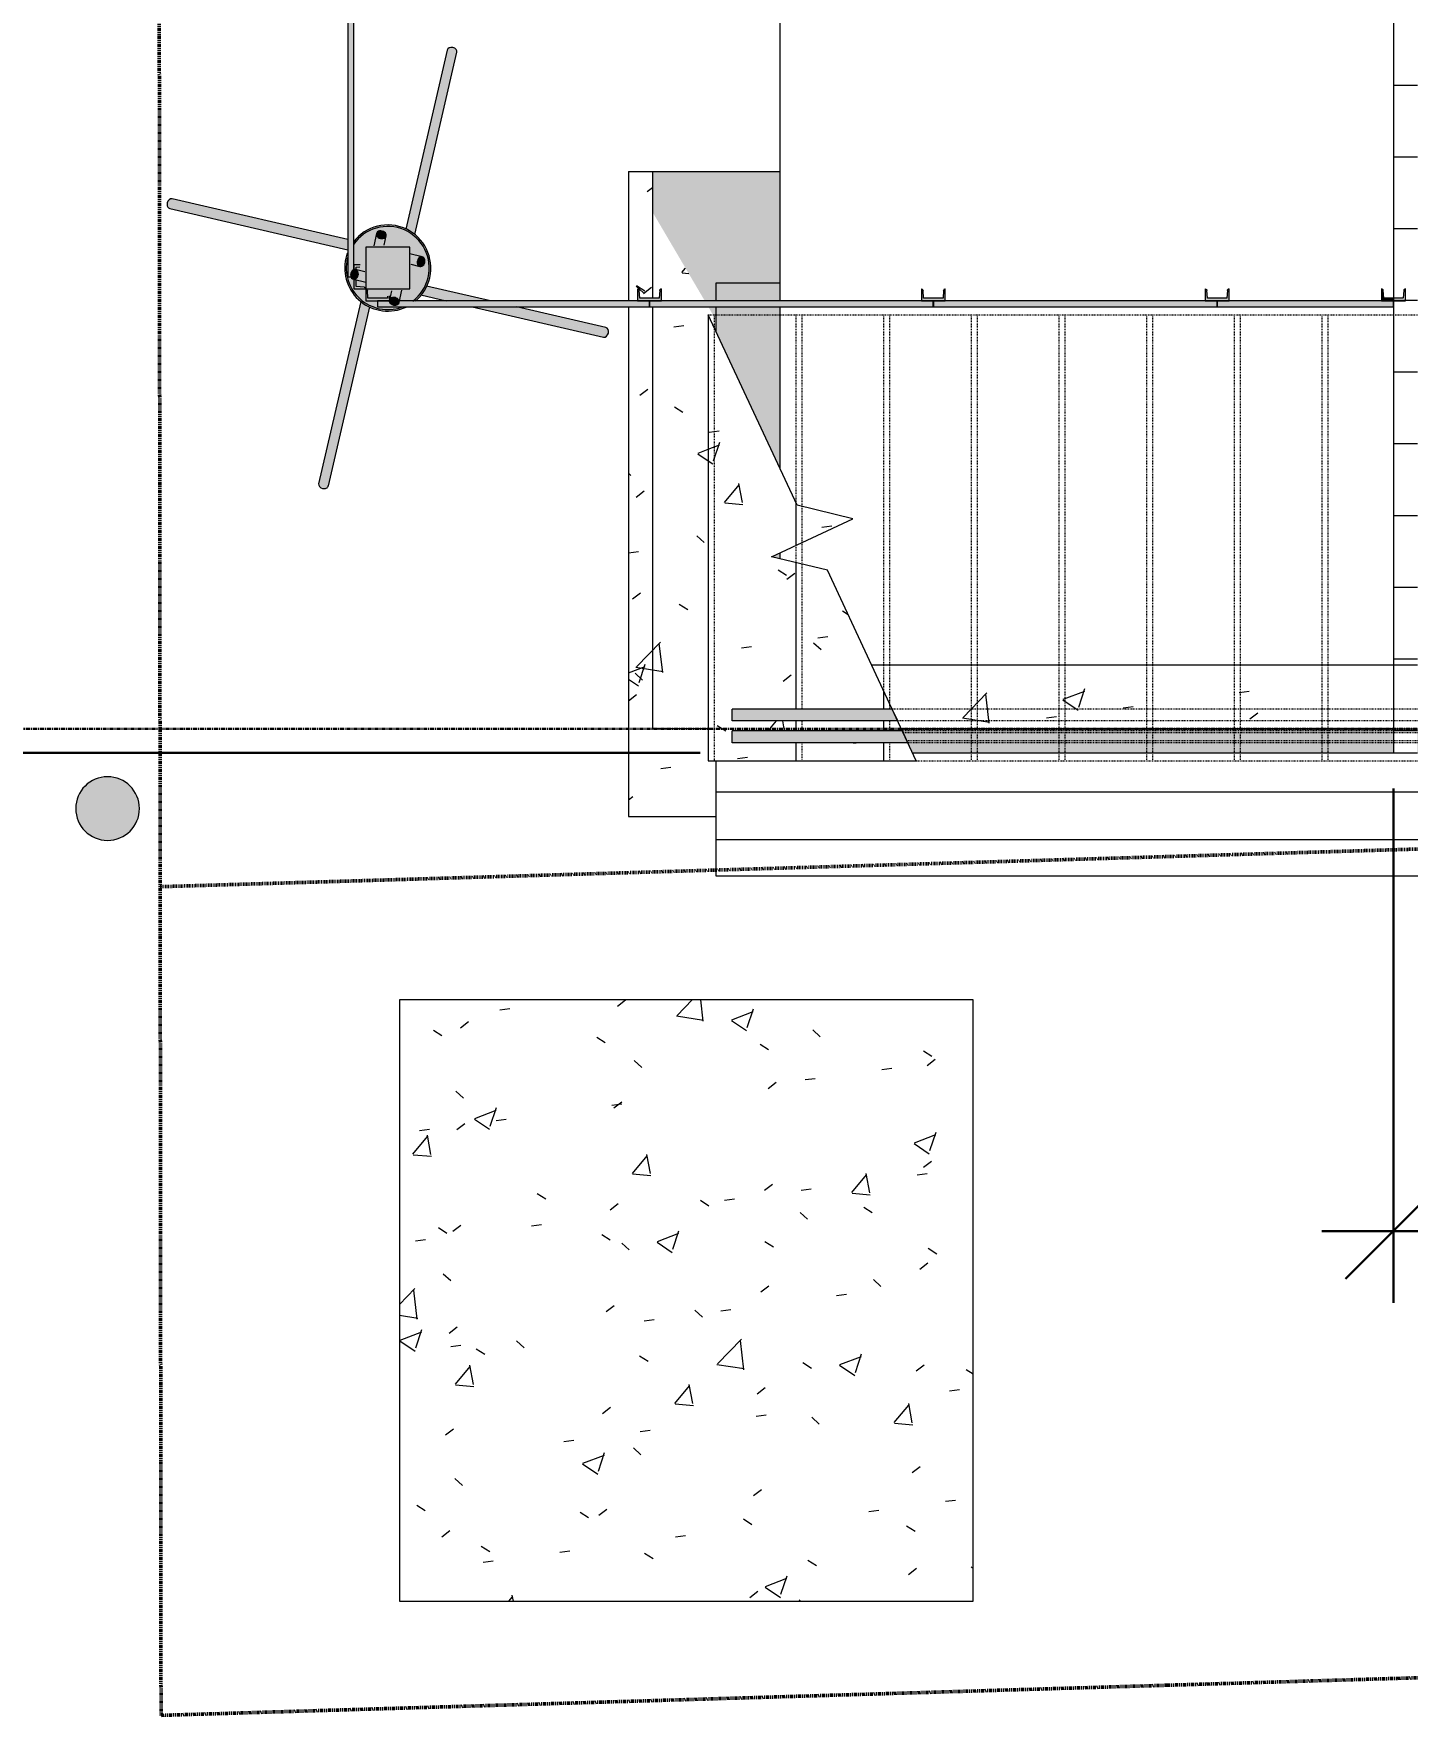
# Model space of a CAD drawing. Header units: inches. Extents: x -4218 to -1814, y 9767 to 12426.
# Drawn here: x -4003 to -3830.6, y 9767.3 to 9978.5 of the extents above; entities that cross this region are included whole.
import ezdxf

# ---------------------------------------------------------------- set-up
doc = ezdxf.new("R2010")
doc.units = ezdxf.units.IN
doc.header["$MEASUREMENT"] = 0
for name, pattern in [('Dash 1_16_', [0.125, 0.0625, -0.0625]), ('Double Dash 3_8_', [1, 0.375, -0.125, 0.125, -0.125, 0.125, -0.125]), ('Grid Line 1_2__2_', [0.875, 0.5, -0.125, 0.125, -0.125]), ('Overhead 1_16_', [0.101562, 0.0625, -0.039062])]:
    doc.linetypes.add(name, pattern=pattern)
for name, color, linetype, lineweight in [('0-1', 7, 'Continuous', 5), ('0-2', 7, 'Continuous', 9), ('0-3', 170, 'Double Dash 3_8_', 50), ('0-5', 55, 'Continuous', 9), ('A-ANNO-DIMS-1', 211, 'Continuous', 30), ('A-FLOR-2', 7, 'Continuous', 9), ('A-FLOR-HRAL-1', 7, 'Continuous', 9), ('A-FLOR-HRAL-MBND-1', 7, 'Overhead 1_16_', 9), ('A-FLOR-PATT-2', 55, 'Continuous', 9), ('A-GLAZ-CURT-1', 13, 'Continuous', 9), ('A-GLAZ-CURT-2', 7, 'Continuous', 9), ('A-GLAZ-CWMG-2', 7, 'Continuous', 9), ('A-WALL-1', 250, 'Continuous', 13), ('A-WALL-3', 7, 'Continuous', 9), ('A-WALL-PATT-1', 53, 'Continuous', 9), ('A-WALL-PATT-2', 55, 'Continuous', 9), ('C-PROP-LINE-1', 170, 'Double Dash 3_8_', 50), ('C-PROP-LINE-2', 170, 'Dash 1_16_', 50), ('E-LITE-EQPM-1', 47, 'Continuous', 9), ('E-LITE-EQPM-2', 7, 'Continuous', 9), ('S-FNDN-2', 254, 'Continuous', 5), ('S-FNDN-3', 8, 'Continuous', 13), ('S-FNDN-5', 7, 'Continuous', 9), ('S-FNDN-6', 251, 'Continuous', 9), ('S-FNDN-7', 31, 'Continuous', 9), ('S-GRID-2', 1, 'Grid Line 1_2__2_', 30), ('S-STRS-1', 7, 'Continuous', 9), ('S-STRS-2', 251, 'Continuous', 9), ('S-STRS-3', 7, 'Overhead 1_16_', 9), ('S-STRS-MBND-1', 7, 'Overhead 1_16_', 9), ('S-STRS-MBND-2', 7, 'Continuous', 9)]:
    doc.layers.add(name, color=color, linetype=linetype, lineweight=lineweight)
doc.styles.add('Century Gothic_B', font='GOTHICB.TTF', dxfattribs={"height": 9})
doc.dimstyles.new('OD__1_16__Tol__', dxfattribs={"dimscale": 12, "dimtxt": 9.397514, "dimasz": 1, "dimexe": 0.75, "dimexo": 0.5, "dimgap": 0.125, "dimtad": 1, "dimdec": 4, "dimrnd": 0.0625, "dimzin": 3, "dimdsep": 46, "dimlunit": 4, "dimtxsty": 'Century Gothic_B', "dimblk1": 'OBLIQUE', "dimblk2": 'OBLIQUE', "dimsah": 1, "dimcen": 0.09, "dimdle": 0.75, "dimazin": 0, "dimtfac": 1, "dimtdec": 4, "dimtix": 1, "dimtmove": 0, "dimatfit": 3, "dimfxl": 1, "dimtvp": 1, "dimtfill": 1, "dimfrac": 2, "dimtolj": 1, "dimtzin": 0, "dimlwd": 30, "dimlwe": 30, "dimarcsym": 2})
pattern_1 = [(50, (0, 0), (27.5427, -2.40992), [2.88, -31.68]), (355, (0, 0), (-5.327844, 28.884266), [2.304, -25.344]), (100.451, (2.295, -0.2), (22.215316, 26.47393), [2.448, -26.924]), (46.184, (0, 7.68), (40.98187, -6.35642), [4.32, -47.52]), (96.636, (3.415, 7.15), (35.89075, 37.40619), [3.671, -40.386]), (351.184, (0, 7.68), (35.89097, 37.40622), [3.456, -38.016]), (21, (3.84, 5.76), (22.921036, -15.46073), [2.88, -31.68]), (326, (3.84, 5.76), (9.34353, 27.84574), [2.304, -25.344]), (71.451, (5.75, 4.472), (32.26477, 12.38442), [2.448, -26.924]), (37.5, (0, 0), (0.466855, 12.782707), [1.267, -23.77, 1.267, -24.461, -25.44]), (37.5, (0, 0), (0.466855, 12.782707), [-50.765, 1.267, -24.173]), (7.5, (0, 0), (10.10159, 15.14509), [1.267, -13.402, 1.267, -23.194, -9.696]), (7.5, (0, 0), (10.10159, 15.14509), [-39.13, 1.267, -8.429]), (327.5, (-8.563, 0), (20.499161, -0.86578), [1.267, -8.333, 1.267, -28.685, -39.744]), (327.5, (-8.563, 0), (20.499161, -0.86578), [-39.552, 1.267, -38.477]), (317.5, (-12.403, 0), (22.39478, 3.844288), [1.267, -11.213, 1.267, -18.624, -28.224]), (317.5, (-12.403, 0), (22.39478, 3.844288), [-32.371, 1.267, -26.957])]

# ---------------------------------------------------------------- blocks, each defined once
blk = doc.blocks.new('Basic Wall _ 3_ XPS - UNDER XPS - ___-2659087-FLOOR PLAN - BASEMENT')
at = {"layer": 'S-FNDN-5'}
for p, q in [((-3917.32, 9883.25), (-3917.32, 9887.19)), ((-3917.32, 9877.28), (-3917.32, 9883.25)), ((-3759.65, 9883.25), (-3917.32, 9883.25)), ((-3917.32, 9872.69), (-3917.32, 9877.28)), ((-3759.65, 9877.28), (-3917.32, 9877.28)), ((-3759.65, 9872.69), (-3917.32, 9872.69))]:
    blk.add_line(p, q, dxfattribs=at)
blk = doc.blocks.new('Pathway_Cooper_McGraw-Edison _BSC-BRC_Round - Pathway_Cooper_McGraw-Edison _BSC-BRC_Round-2028611-FLOOR PLAN - BASEMENT')
at = {"layer": 'E-LITE-EQPM-1'}
blk.add_hatch(color=256, dxfattribs=at).paths.add_polyline_path([(0, -4), (1.04, -3.86), (2, -3.46), (2.83, -2.83), (3.46, -2), (3.86, -1.04), (4, 0), (3.86, 1.04), (3.46, 2), (2.83, 2.83), (2, 3.46), (1.04, 3.86), (0, 4), (-1.04, 3.86), (-2, 3.46), (-2.83, 2.83), (-3.46, 2), (-3.86, 1.04), (-4, 0), (-3.86, -1.04), (-3.46, -2), (-2.83, -2.83), (-2, -3.46), (-1.04, -3.86)], flags=0)
at = {"layer": 'E-LITE-EQPM-2'}
for start, end in [(360, 180), (180, 360)]:
    blk.add_arc((0, 0), 4, start, end, dxfattribs=at)
blk = doc.blocks.new('Horizontal_Siding - Horizontal_Siding-V3-FLOOR PLAN - BASEMENT')
at = {"layer": 'A-GLAZ-CURT-1'}
blk.add_hatch(color=256, dxfattribs=at).paths.add_polyline_path([(16.98, -1.85), (16.73, -1.89), (16.41, -1.82), (16.11, -1.55), (16.06, -1.5), (-16.98, -1.5), (-16.98, -2.25), (16.98, -2.25), (16.98, -1.89)], flags=0)
at = {"layer": 'A-GLAZ-CURT-2'}
for p, q in [((16.09, -1.5), (-16.98, -1.5)), ((-16.98, -1.5), (-16.98, -2.25)), ((16.98, -2.25), (16.98, -1.85)), ((-16.98, -2.25), (16.98, -2.25))]:
    blk.add_line(p, q, dxfattribs=at)
blk = doc.blocks.new('Rectangular Mullion - RAILING POST-2680127-FLOOR PLAN - BASEMENT')
at = {"layer": 'A-GLAZ-CWMG-2'}
h = blk.add_hatch(color=256, dxfattribs=at)
h.paths.add_polyline_path([(0, 0.07), (0, 0), (-0.17, 0.11), (-0.21, 0.21), (-0.28, 1.18), (-1.11, 1.18), (-1.14, 1.5), (0, 1.5), (0, 0.15)], flags=0)
h.paths.add_polyline_path([(-2.39, 1.5), (-2.43, 1.18), (-2.73, 1.15), (-2.76, 0.72), (-3, 0.69), (-3, 1.5), (-2.4, 1.5)], flags=0)
for p, q in [((-3, 0.69), (-3, 1.5)), ((-3, 1.5), (-2.39, 1.5)), ((-2.72, 1.18), (-2.76, 0.72)), ((-2.4, 1.18), (-2.72, 1.18)), ((-1.19, 1.5), (0, 1.5)), ((-0.28, 1.18), (-1.08, 1.18)), ((-0.21, 0.21), (-0.28, 1.18)), ((0, 1.5), (0, 0))]:
    blk.add_line(p, q, dxfattribs=at)
blk.add_arc((0, 0.21), 0.211, 179.472, 270, dxfattribs=at)
blk = doc.blocks.new('Railing - Railing-2829184-FLOOR PLAN - BASEMENT')
at = {"layer": 'A-FLOR-HRAL-1'}
for points in [[(-3915.32, 9892.19), (-3894.54, 9892.19), (-3895.24, 9893.69), (-3915.32, 9893.69), (-3915.32, 9893.19)], [(-3904.52, 9889.44), (-3893.26, 9889.44), (-3893.96, 9890.94), (-3915.32, 9890.94), (-3915.32, 9889.44), (-3904.56, 9889.44)]]:
    blk.add_hatch(color=256, dxfattribs=at).paths.add_polyline_path(points, flags=0)
for p, q in [((-3915.32, 9892.19), (-3915.32, 9893.69)), ((-3895.24, 9893.69), (-3915.32, 9893.69)), ((-3894.54, 9892.19), (-3895.24, 9893.69)), ((-3894.54, 9892.19), (-3895.24, 9893.69)), ((-3894.54, 9892.19), (-3895.24, 9893.69)), ((-3894.54, 9892.19), (-3895.24, 9893.69)), ((-3894.54, 9892.19), (-3895.24, 9893.69)), ((-3894.54, 9892.19), (-3895.24, 9893.69)), ((-3894.54, 9892.19), (-3915.32, 9892.19)), ((-3915.32, 9889.44), (-3915.32, 9890.94)), ((-3893.96, 9890.94), (-3915.32, 9890.94)), ((-3893.26, 9889.44), (-3893.96, 9890.94)), ((-3893.26, 9889.44), (-3893.96, 9890.94)), ((-3893.26, 9889.44), (-3893.96, 9890.94)), ((-3893.26, 9889.44), (-3893.96, 9890.94)), ((-3893.26, 9889.44), (-3893.96, 9890.94)), ((-3893.26, 9889.44), (-3893.96, 9890.94)), ((-3893.26, 9889.44), (-3893.96, 9890.94)), ((-3893.26, 9889.44), (-3893.96, 9890.94)), ((-3893.26, 9889.44), (-3915.32, 9889.44))]:
    blk.add_line(p, q, dxfattribs=at)
at = {"layer": 'A-FLOR-HRAL-MBND-1'}
for p, q in [((-3822.32, 9893.69), (-3895.24, 9893.69)), ((-3822.32, 9893.69), (-3822.32, 9892.19)), ((-3822.32, 9892.19), (-3894.54, 9892.19)), ((-3822.32, 9890.94), (-3893.96, 9890.94)), ((-3822.32, 9890.69), (-3893.84, 9890.69)), ((-3822.32, 9890.69), (-3893.84, 9890.69)), ((-3822.32, 9890.69), (-3893.84, 9890.69)), ((-3822.32, 9890.69), (-3893.84, 9890.69)), ((-3822.32, 9890.69), (-3893.84, 9890.69)), ((-3822.32, 9890.69), (-3893.84, 9890.69)), ((-3822.32, 9890.94), (-3822.32, 9889.44)), ((-3822.32, 9890.69), (-3822.32, 9889.69)), ((-3822.32, 9890.69), (-3822.32, 9889.69)), ((-3822.32, 9890.69), (-3822.32, 9889.69)), ((-3822.32, 9890.69), (-3822.32, 9889.69)), ((-3822.32, 9890.69), (-3822.32, 9889.69)), ((-3822.32, 9890.69), (-3822.32, 9889.69)), ((-3822.32, 9889.69), (-3893.38, 9889.69)), ((-3822.32, 9889.69), (-3893.38, 9889.69)), ((-3822.32, 9889.69), (-3893.38, 9889.69)), ((-3822.32, 9889.69), (-3893.38, 9889.69)), ((-3822.32, 9889.69), (-3893.38, 9889.69)), ((-3822.32, 9889.69), (-3893.38, 9889.69)), ((-3822.32, 9889.44), (-3893.26, 9889.44))]:
    blk.add_line(p, q, dxfattribs=at)
blk = doc.blocks.new('Horizontal_Siding - Horizontal_Siding-3202367-FLOOR PLAN - BASEMENT')
at = {"layer": 'A-GLAZ-CURT-1'}
blk.add_hatch(color=256, dxfattribs=at).paths.add_polyline_path([(-6.12, 2.25), (-11.06, 2.25), (-11.06, 1.5), (11.06, 1.5), (11.06, 2.25), (-0.15, 2.25)], flags=0)
at = {"layer": 'A-GLAZ-CURT-2'}
for p, q in [((11.06, 2.25), (-11.06, 2.25)), ((-11.06, 2.25), (-11.06, 1.5)), ((11.06, 1.5), (11.06, 2.25)), ((-11.06, 1.5), (11.06, 1.5))]:
    blk.add_line(p, q, dxfattribs=at)
blk = doc.blocks.new('Horizontal_Siding - Horizontal_Siding-3202368-FLOOR PLAN - BASEMENT')
at = {"layer": 'A-GLAZ-CURT-1'}
blk.add_hatch(color=256, dxfattribs=at).paths.add_polyline_path([(-2.89, 2.25), (-17.81, 2.25), (-17.81, 1.5), (17.81, 1.5), (17.81, 2.25)], flags=0)
at = {"layer": 'A-GLAZ-CURT-2'}
for p, q in [((17.81, 2.25), (-17.81, 2.25)), ((-17.81, 2.25), (-17.81, 1.5)), ((17.81, 1.5), (17.81, 2.25)), ((-17.81, 1.5), (17.81, 1.5))]:
    blk.add_line(p, q, dxfattribs=at)
blk = doc.blocks.new('Horizontal_Siding - Horizontal_Siding-3202369-FLOOR PLAN - BASEMENT')
at = {"layer": 'A-GLAZ-CURT-1'}
blk.add_hatch(color=256, dxfattribs=at).paths.add_polyline_path([(15.59, 2.25), (-17.06, 2.25), (-17.06, 1.5), (14.32, 1.5), (14.42, 1.81), (14.62, 1.99), (15.03, 2.03), (15.19, 1.98), (15.45, 1.82), (15.56, 1.67), (15.59, 1.5), (17.06, 1.5), (17.06, 2.25), (16, 2.25)], flags=0)
at = {"layer": 'A-GLAZ-CURT-2'}
for p, q in [((17.06, 2.25), (-17.06, 2.25)), ((-17.06, 2.25), (-17.06, 1.5)), ((17.06, 1.5), (17.06, 2.25)), ((-17.06, 1.5), (14.32, 1.5)), ((15.58, 1.5), (17.06, 1.5))]:
    blk.add_line(p, q, dxfattribs=at)
blk = doc.blocks.new('Rectangular Mullion - RAILING POST-2666421-FLOOR PLAN - BASEMENT')
at = {"layer": 'A-GLAZ-CWMG-2'}
blk.add_hatch(color=256, dxfattribs=at).paths.add_polyline_path([(0, -1.5), (-1.5, -1.5), (-1.5, 0), (-1.35, -0.06), (-1.29, -0.21), (-1.22, -1.18), (1.22, -1.18), (1.29, -0.21), (1.35, -0.06), (1.5, 0), (1.5, -1.5)], flags=0)
for p, q in [((-1.5, -1.5), (-1.5, 0)), ((1.5, 0), (1.5, -1.5)), ((1.5, -1.5), (-1.5, -1.5)), ((-1.29, -0.21), (-1.22, -1.18)), ((-1.22, -1.18), (1.22, -1.18)), ((1.22, -1.18), (1.29, -0.21))]:
    blk.add_line(p, q, dxfattribs=at)
for centre, radius, start, end in [((-1.5, -0.21), 0.211, 359.472, 90), ((1.5, -0.21), 0.21, 90, 180.528)]:
    blk.add_arc(centre, radius, start, end, dxfattribs=at)
blk = doc.blocks.new('Rectangular Mullion - RAILING POST-2680133-FLOOR PLAN - BASEMENT')
at = {"layer": 'A-GLAZ-CWMG-2'}
blk.add_hatch(color=256, dxfattribs=at).paths.add_polyline_path([(-2.84, -1.5), (-2.98, -1.48), (-3, -1.3), (-2.97, -0.89), (-2.74, -0.9), (-2.72, -1.18), (-0.28, -1.18), (-0.19, -0.15), (-0.15, -0.06), (0, 0), (-0.04, -1.5), (-2.57, -1.5)], flags=0)
for p, q in [((0, 0), (0, -1.5)), ((-3, -1.31), (-3, -0.88)), ((0, -1.5), (-2.98, -1.5)), ((-2.74, -0.9), (-2.72, -1.18)), ((-2.72, -1.18), (-0.28, -1.18)), ((-0.28, -1.18), (-0.21, -0.21))]:
    blk.add_line(p, q, dxfattribs=at)
blk.add_arc((0, -0.21), 0.21, 90, 180.528, dxfattribs=at)
blk = doc.blocks.new('Rectangular Mullion - RAILING POST-2806290-FLOOR PLAN - BASEMENT')
at = {"layer": 'A-GLAZ-CWMG-2'}
blk.add_hatch(color=256, dxfattribs=at).paths.add_polyline_path([(-1.5, -1.5), (-1.5, -1.18), (-2.72, -1.18), (-2.79, -0.21), (-2.85, -0.06), (-3, 0), (-3, -1.5)], flags=0)
for p, q in [((-3, 0), (-3, -1.5)), ((0, -1.5), (0, 0)), ((-3, -1.5), (0, -1.5)), ((-2.72, -1.18), (-2.79, -0.21)), ((-0.28, -1.18), (-2.72, -1.18)), ((-0.21, -0.21), (-0.28, -1.18))]:
    blk.add_line(p, q, dxfattribs=at)
for centre, start, end in [((-3, -0.21), 359.472, 90), ((0, -0.21), 90, 180.528)]:
    blk.add_arc(centre, 0.21, start, end, dxfattribs=at)
blk = doc.blocks.new('Family - ___-1878357-FLOOR PLAN - BASEMENT')
at = {"layer": 'C-PROP-LINE-1'}
for p, q in [((-3987.23, 9980.19), (-3987.01, 9767.34)), ((-3831.82, 9771.98), (-2096.45, 9823.93)), ((-3987.01, 9767.34), (-3860.72, 9771.12)), ((-3860.72, 9771.12), (-3831.82, 9771.98))]:
    blk.add_line(p, q, dxfattribs=at)
blk = doc.blocks.new('Family - ___-2855424-FLOOR PLAN - BASEMENT')
at = {"layer": 'C-PROP-LINE-2'}
blk.add_line((-3987.11, 9871.38), (-1910.95, 9933.53), dxfattribs=at)
blk = doc.blocks.new('CTR - 1st Phase - Shell_rvt-1-FLOOR PLAN - BASEMENT')
at = {"layer": 'A-FLOR-PATT-2'}
h = blk.add_hatch(dxfattribs=at)
h.set_pattern_fill('FP_2', color=256, style=0, pattern_type=2)
h.set_pattern_definition(pattern_1)
h.paths.add_polyline_path([(-3936.9, 9781.69), (-3885.07, 9781.69), (-3885.07, 9857.19), (-3957.07, 9857.19), (-3957.07, 9781.69)], flags=0)
at = {"layer": 'A-WALL-PATT-1'}
h = blk.add_hatch(dxfattribs=at)
h.set_pattern_fill('FP_1', color=256, style=0, pattern_type=2)
h.set_pattern_definition([(0, (0, 0), (0, 9), []), (90, (0, 0), (-9, 6e-16), [])])
h.paths.add_polyline_path([(-3832.32, 9888.19), (-3829.32, 9888.19), (-3829.32, 10225.18), (-3832.32, 10225.18), (-3832.32, 9891.07)], flags=0)
h.paths.add_polyline_path([(-3829.32, 10265.18), (-3829.32, 12090.19), (-3832.32, 12090.19), (-3832.32, 10265.18)], flags=0)
at = {"layer": 'S-FNDN-2'}
h = blk.add_hatch(color=256, dxfattribs=at)
h.paths.add_polyline_path([(-3917.32, 9942.49), (-3917.32, 9944.19), (-3918.32, 9944.19), (-3917.74, 9943.19)], flags=0)
h.paths.add_polyline_path([(-3917.32, 9944.94), (-3917.32, 9947.19), (-3909.32, 9947.19), (-3909.32, 9961.19), (-3925.32, 9961.19), (-3925.32, 9956.09), (-3918.76, 9944.94), (-3918.32, 9944.94)], flags=0)
h = blk.add_hatch(color=256, dxfattribs=at)
h.paths.add_polyline_path([(-3909.32, 9912.56), (-3909.32, 9913.3), (-3910.37, 9912.81)], flags=0)
h.paths.add_polyline_path([(-3909.32, 9923.89), (-3909.32, 9944.19), (-3917.32, 9944.19), (-3917.32, 9941.04), (-3910.37, 9926.12)], flags=0)
h.paths.add_polyline_path([(-3917.32, 9944.94), (-3909.32, 9944.94), (-3909.32, 9947.19), (-3917.32, 9947.19)], flags=0)
at = {"layer": 'S-FNDN-3'}
h = blk.add_hatch(color=256, dxfattribs=at)
h.paths.add_polyline_path([(-2991.46, 9888.19), (-2790.32, 9888.19), (-2790.32, 9891.19), (-3829.32, 9891.19), (-3829.32, 9888.19), (-3759.65, 9888.19), (-3759.65, 9888.44), (-3681.65, 9888.44), (-3681.65, 9888.19), (-3144.11, 9888.19)], flags=0)
h.paths.add_polyline_path([(-1943.32, 9888.19), (-1943.32, 9891.19), (-2634.32, 9891.19), (-2634.32, 9888.19), (-1944.72, 9888.19)], flags=0)
h.paths.add_polyline_path([(-3892.21, 9888.19), (-3832.32, 9888.19), (-3832.32, 9891.19), (-3894.06, 9891.17), (-3892.68, 9888.19)], flags=0)
h.paths.add_polyline_path([(-2670.32, 9888.19), (-2670.32, 9891.19), (-2694.32, 9891.19), (-2694.32, 9888.19)], flags=0)
h.paths.add_polyline_path([(-2730.32, 9888.19), (-2730.32, 9891.19), (-2754.32, 9891.19), (-2754.32, 9888.19)], flags=0)
at = {"layer": 'S-STRS-2'}
h = blk.add_hatch(dxfattribs=at)
h.set_pattern_fill('FP_2', color=256, style=0, pattern_type=2)
h.set_pattern_definition(pattern_1)
h.paths.add_polyline_path([(-3907.32, 9887.19), (-3907.32, 9889.44), (-3915.32, 9889.44), (-3915.32, 9890.94), (-3907.32, 9890.94), (-3907.32, 9892.19), (-3915.32, 9892.19), (-3915.32, 9893.69), (-3907.32, 9893.69), (-3907.32, 9912.07), (-3910.37, 9912.81), (-3907.32, 9914.23), (-3907.32, 9919.6), (-3918.32, 9943.19), (-3918.32, 9887.19), (-3909.32, 9887.19)], flags=0)
h = blk.add_hatch(dxfattribs=at)
h.set_pattern_fill('FP_4', color=256, style=0, pattern_type=2)
h.set_pattern_definition(pattern_1)
h.paths.add_polyline_path([(-3907.32, 9887.19), (-3896.32, 9887.19), (-3896.32, 9889.44), (-3907.32, 9889.44), (-3907.32, 9888.19)], flags=0)
h.paths.add_polyline_path([(-3904.56, 9890.94), (-3896.32, 9890.94), (-3896.32, 9892.19), (-3907.32, 9892.19), (-3907.32, 9890.94)], flags=0)
h.paths.add_polyline_path([(-3899.22, 9893.69), (-3896.32, 9893.69), (-3896.32, 9896.01), (-3903.37, 9911.11), (-3907.32, 9912.07), (-3907.32, 9893.69), (-3903.14, 9893.69)], flags=0)
h.paths.add_polyline_path([(-3907.32, 9914.23), (-3900.17, 9917.57), (-3907.17, 9919.27), (-3907.32, 9919.6), (-3907.32, 9919.27)], flags=0)
h = blk.add_hatch(dxfattribs=at)
h.set_pattern_fill('FP_4', color=256, style=0, pattern_type=2)
h.set_pattern_definition(pattern_1)
h.paths.add_polyline_path([(-3892.21, 9887.19), (-3893.26, 9889.44), (-3896.32, 9889.44), (-3896.32, 9887.19)], flags=0)
h.paths.add_polyline_path([(-3893.96, 9890.94), (-3894.54, 9892.19), (-3896.32, 9892.19), (-3896.32, 9890.94)], flags=0)
h.paths.add_polyline_path([(-3896.32, 9893.69), (-3895.24, 9893.69), (-3896.32, 9896.01)], flags=0)
at = {"layer": 'A-FLOR-2'}
for p, q in [((-3909.32, 10011.19), (-3909.32, 9947.19)), ((-3957.07, 9857.19), (-3957.07, 9781.69)), ((-3885.07, 9857.19), (-3957.07, 9857.19)), ((-3885.07, 9781.69), (-3885.07, 9857.19)), ((-3957.07, 9781.69), (-3885.07, 9781.69))]:
    blk.add_line(p, q, dxfattribs=at)
at = {"layer": 'A-WALL-1'}
blk.add_line((-3832.32, 9891.19), (-3832.32, 9888.19), dxfattribs=at)
at = {"layer": 'S-FNDN-5'}
for p, q in [((-3832.32, 10225.18), (-3832.32, 9891.19)), ((-3925.32, 9961.19), (-3909.32, 9961.19)), ((-3925.32, 9961.19), (-3925.32, 9945.26)), ((-3917.32, 9944.94), (-3917.32, 9947.19)), ((-3917.32, 9947.19), (-3909.32, 9947.19)), ((-3909.32, 9947.19), (-3909.32, 9944.94)), ((-3925.32, 9944.19), (-3925.32, 9891.19)), ((-3917.32, 9941.04), (-3917.32, 9944.19)), ((-3909.32, 9944.19), (-3909.32, 9923.89)), ((-3909.32, 9913.3), (-3909.32, 9912.56)), ((-3918.32, 9891.19), (-3925.32, 9891.19)), ((-3832.32, 9891.19), (-3894.08, 9891.19)), ((-3892.68, 9888.19), (-3832.32, 9888.19)), ((-3832.32, 9888.19), (-3829.32, 9888.19))]:
    blk.add_line(p, q, dxfattribs=at)
at = {"layer": 'S-STRS-1'}
for p, q in [((-3918.32, 9943.19), (-3918.32, 9887.19)), ((-3907.32, 9919.6), (-3907.32, 9914.23)), ((-3907.32, 9912.07), (-3907.32, 9893.69)), ((-3896.32, 9896.01), (-3896.32, 9893.69)), ((-3907.32, 9892.19), (-3907.32, 9890.94)), ((-3896.32, 9892.19), (-3896.32, 9890.94)), ((-3907.32, 9889.44), (-3907.32, 9887.19)), ((-3896.32, 9889.44), (-3896.32, 9887.19)), ((-3918.32, 9887.19), (-3907.32, 9887.19)), ((-3907.32, 9887.19), (-3896.32, 9887.19)), ((-3896.32, 9887.19), (-3892.21, 9887.19))]:
    blk.add_line(p, q, dxfattribs=at)
at = {"layer": 'S-STRS-3'}
for p, q in [((-3917.57, 9941.58), (-3917.57, 9887.19)), ((-3906.57, 9919.12), (-3906.57, 9914.58)), ((-3906.57, 9911.89), (-3906.57, 9893.69)), ((-3895.57, 9894.4), (-3895.57, 9893.69)), ((-3906.57, 9892.19), (-3906.57, 9890.94)), ((-3895.57, 9892.19), (-3895.57, 9890.94)), ((-3906.57, 9889.44), (-3906.57, 9887.19)), ((-3895.57, 9889.44), (-3895.57, 9887.19))]:
    blk.add_line(p, q, dxfattribs=at)
at = {"layer": 'S-STRS-MBND-1'}
for p, q in [((-3918.32, 9943.19), (-3819.32, 9943.19)), ((-3917.57, 9943.19), (-3917.57, 9941.58)), ((-3907.32, 9943.19), (-3907.32, 9919.6)), ((-3906.57, 9943.19), (-3906.57, 9919.12)), ((-3896.32, 9943.19), (-3896.32, 9896.01)), ((-3895.57, 9943.19), (-3895.57, 9894.4)), ((-3885.32, 9943.19), (-3885.32, 9887.19)), ((-3884.57, 9943.19), (-3884.57, 9887.19)), ((-3874.32, 9943.19), (-3874.32, 9887.19)), ((-3873.57, 9943.19), (-3873.57, 9887.19)), ((-3863.32, 9943.19), (-3863.32, 9887.19)), ((-3862.57, 9943.19), (-3862.57, 9887.19)), ((-3852.32, 9943.19), (-3852.32, 9887.19)), ((-3851.57, 9943.19), (-3851.57, 9887.19)), ((-3841.32, 9943.19), (-3841.32, 9887.19)), ((-3840.57, 9943.19), (-3840.57, 9887.19)), ((-3907.32, 9914.23), (-3907.32, 9912.07)), ((-3906.57, 9914.58), (-3906.57, 9911.89)), ((-3892.21, 9887.19), (-3819.32, 9887.19))]:
    blk.add_line(p, q, dxfattribs=at)
at = {"layer": 'S-STRS-MBND-2'}
for p, q in [((-3907.17, 9919.27), (-3918.32, 9943.19)), ((-3900.17, 9917.57), (-3907.17, 9919.27)), ((-3910.37, 9912.81), (-3900.17, 9917.57)), ((-3903.37, 9911.11), (-3910.37, 9912.81)), ((-3892.21, 9887.19), (-3903.37, 9911.11))]:
    blk.add_line(p, q, dxfattribs=at)
at = {"layer": '0-2'}
for name, p, rotation in [('Horizontal_Siding - Horizontal_Siding-V3-FLOOR PLAN - BASEMENT', (-3961.32, 9964.92), 269.9999999999769), ('Horizontal_Siding - Horizontal_Siding-3202369-FLOOR PLAN - BASEMENT', (-3942.76, 9946.44), 180), ('Horizontal_Siding - Horizontal_Siding-3202368-FLOOR PLAN - BASEMENT', (-3907.89, 9946.44), 180), ('Horizontal_Siding - Horizontal_Siding-3202368-FLOOR PLAN - BASEMENT', (-3872.26, 9946.44), 180), ('Horizontal_Siding - Horizontal_Siding-3202367-FLOOR PLAN - BASEMENT', (-3843.39, 9946.44), 180)]:
    blk.add_blockref(name, p, dxfattribs=dict(at, rotation=rotation))
at = {"layer": '0-2', "extrusion": (0, 0, -1), "rotation": 270.0000000000231}
blk.add_blockref('Rectangular Mullion - RAILING POST-2680127-FLOOR PLAN - BASEMENT', (3961.32, 9946.44), dxfattribs=at)
at = {"layer": '0-2', "extrusion": (0, 0, -1)}
for name, p in [('Rectangular Mullion - RAILING POST-2680133-FLOOR PLAN - BASEMENT', (3961.32, 9946.44)), ('Rectangular Mullion - RAILING POST-2666421-FLOOR PLAN - BASEMENT', (3925.7, 9946.44)), ('Rectangular Mullion - RAILING POST-2666421-FLOOR PLAN - BASEMENT', (3890.07, 9946.44)), ('Rectangular Mullion - RAILING POST-2666421-FLOOR PLAN - BASEMENT', (3854.45, 9946.44))]:
    blk.add_blockref(name, p, dxfattribs=at)
at = {"layer": '0-2'}
for name, p in [('Rectangular Mullion - RAILING POST-2806290-FLOOR PLAN - BASEMENT', (-3830.82, 9946.44)), ('Railing - Railing-2829184-FLOOR PLAN - BASEMENT', (0, 0)), ('Basic Wall _ 3_ XPS - UNDER XPS - ___-2659087-FLOOR PLAN - BASEMENT', (0, 0)), ('Pathway_Cooper_McGraw-Edison _BSC-BRC_Round - Pathway_Cooper_McGraw-Edison _BSC-BRC_Round-2028611-FLOOR PLAN - BASEMENT', (-3993.72, 9881.19))]:
    blk.add_blockref(name, p, dxfattribs=at)
at = {"layer": '0-3'}
for name in ['Family - ___-1878357-FLOOR PLAN - BASEMENT', 'Family - ___-2855424-FLOOR PLAN - BASEMENT']:
    blk.add_blockref(name, (0, 0), dxfattribs=at)
blk = doc.blocks.new('316600 - Special Foundations - Diamond Pier - Generic - 316600 - Special Foundations - Diamond Pier - Generic-V40-FLOOR PLAN - BASEMENT')
at = {"layer": 'S-FNDN-7'}
h = blk.add_hatch(color=256, dxfattribs=at)
h.paths.add_polyline_path([(0.2, -4.04), (0.34, -3.82), (0.6, -3.7), (0.92, -3.71), (1.09, -2.99), (0.75, -3.05), (0.48, -3.22), (0.34, -3.45), (0.25, -3.83)], flags=0)
h.paths.add_polyline_path([(2.83, 4.55), (8.18, 27.69), (7.84, 27.69), (7.6, 27.58), (7.46, 27.36), (2.28, 4.86), (2.72, 4.61)], flags=0)
h = blk.add_hatch(color=256, dxfattribs=at)
h.paths.add_polyline_path([(1.42, -4.32), (1.63, -3.32), (1.52, -3.12), (1.4, -3.04), (1.09, -2.99), (0.92, -3.71), (1.21, -3.84), (1.39, -4.07), (1.43, -4.19)], flags=0)
h.paths.add_polyline_path([(3.39, 4.19), (8.69, 27.21), (8.58, 27.45), (8.33, 27.64), (8.18, 27.69), (2.83, 4.55), (3.38, 4.2)], flags=0)
h = blk.add_hatch(color=256, dxfattribs=at)
h.paths.add_polyline_path([(3.71, 0.92), (3.84, 1.21), (4.07, 1.39), (4.32, 1.42), (3.3, 1.63), (3.18, 1.59), (3.08, 1.48), (2.99, 1.25), (3.01, 1.08), (3.69, 0.93)], flags=0)
h.paths.add_polyline_path([(-5.02, 2.94), (-5.02, 3.58), (-27.21, 8.69), (-27.45, 8.58), (-27.64, 8.33), (-27.69, 8.18), (-12.12, 4.58)], flags=0)
h.paths.add_polyline_path([(-4.27, 3.23), (-4.15, 3.38), (-4.27, 3.37), (-4.27, 3.29)], flags=0)
h = blk.add_hatch(color=256, dxfattribs=at)
h.paths.add_polyline_path([(4.04, 0.2), (3.82, 0.34), (3.7, 0.6), (3.71, 0.92), (2.99, 1.09), (3.06, 0.75), (3.22, 0.48), (3.45, 0.34), (3.95, 0.22)], flags=0)
h.paths.add_polyline_path([(-5.02, 2.3), (-5.02, 2.94), (-27.69, 8.18), (-27.69, 7.84), (-27.58, 7.6), (-27.36, 7.46), (-5.08, 2.31)], flags=0)
h = blk.add_hatch(color=256, dxfattribs=at)
h.paths.add_polyline_path([(-8.18, -27.69), (-2.83, -4.55), (-3.39, -4.19), (-8.69, -27.21), (-8.58, -27.45), (-8.33, -27.64)], flags=0)
h.paths.add_polyline_path([(-1.09, 2.99), (-0.92, 3.71), (-1.21, 3.84), (-1.39, 4.07), (-1.42, 4.32), (-1.63, 3.32), (-1.52, 3.12), (-1.4, 3.04), (-1.18, 2.99)], flags=0)
h = blk.add_hatch(color=256, dxfattribs=at)
h.paths.add_polyline_path([(5.27, -1.22), (5.38, 0.43), (5.09, 1.84), (4.32, 3.24), (3.18, 4.36), (1.88, 5.06), (0.34, 5.38), (-1.21, 5.25), (-2.53, 4.78), (-3.77, 3.87), (-4.27, 3.19), (-4.26, 2.93), (-3.51, 3.82), (-2.44, 4.61), (-0.92, 5.11), (0.46, 5.19), (1.88, 4.86), (3.27, 4.04), (4.21, 3.07), (4.91, 1.76), (5.2, 0.3), (5.08, -1.17), (5.23, -1.21)], flags=0)
h.paths.add_polyline_path([(-5.08, 1.17), (-5.02, 1.32), (-5.02, 1.86), (-5.27, 1.22), (-5.2, 1.2)], flags=0)
h = blk.add_hatch(color=256, dxfattribs=at)
h.paths.add_polyline_path([(5.08, -1.17), (5.2, 0.3), (4.91, 1.76), (4.19, 3.09), (3.07, 4.19), (1.88, 4.86), (0.34, 5.19), (-1.07, 5.09), (-2.44, 4.61), (-3.67, 3.68), (-4.27, 2.89), (-4.27, 0.99), (-2.77, 0.64), (-2.77, 2.62), (2.77, 2.62), (2.77, -0.64), (4.77, -1.1)], flags=0)
h.paths.add_polyline_path([(4.16, 0.2), (3.82, 0.25), (3.32, 0.39), (3.12, 0.6), (3.02, 0.92), (2.99, 1.25), (3.09, 1.52), (3.22, 1.61), (3.3, 1.63), (3.63, 1.58), (4.43, 1.37), (4.61, 1.17), (4.66, 0.82), (4.64, 0.71), (4.43, 0.33), (4.29, 0.23), (4.19, 0.21)], flags=0)
h.paths.add_polyline_path([(-5.02, 1.16), (-5.02, 1.32), (-5.08, 1.17)], flags=0)
h.paths.add_polyline_path([(-1.09, 2.99), (-1.4, 3.04), (-1.59, 3.21), (-1.62, 3.44), (-1.58, 3.63), (-1.37, 4.43), (-1.17, 4.61), (-0.84, 4.66), (-0.55, 4.59), (-0.25, 4.32), (-0.23, 4.29), (-0.23, 3.92), (-0.39, 3.32), (-0.6, 3.12), (-0.92, 3.01), (-1.08, 2.99)], flags=0)
for points in [[(-0.76, 3.69), (-0.46, 3.75), (-0.25, 3.94), (-0.2, 4.04), (-0.25, 4.32), (-0.34, 4.43), (-0.62, 4.61), (-0.95, 4.65), (-1.21, 4.57), (-1.37, 4.43), (-1.42, 4.17), (-1.32, 3.95), (-0.96, 3.73), (-0.77, 3.69)], [(-2.67, -2.62), (2.77, -2.59), (2.77, 2.62), (-2.77, 2.59), (-2.77, -2.62), (-2.71, -2.62)], [(4.16, 0.2), (4.41, 0.31), (4.51, 0.42), (4.66, 0.82), (4.64, 0.97), (4.61, 1.17), (4.43, 1.37), (4.32, 1.42), (4.02, 1.37), (3.92, 1.28), (3.75, 1.01), (3.7, 0.69), (3.81, 0.36), (3.88, 0.3), (4.1, 0.2)], [(-4.19, -1.43), (-3.95, -1.32), (-3.75, -1.03), (-3.69, -0.76), (-3.76, -0.44), (-3.99, -0.22), (-4.07, -0.21), (-4.32, -0.25), (-4.41, -0.31), (-4.61, -0.62), (-4.65, -0.92), (-4.61, -1.17), (-4.38, -1.39), (-4.21, -1.43)], [(0.87, -4.66), (1.21, -4.57), (1.39, -4.38), (1.42, -4.32), (1.38, -4.04), (1.28, -3.92), (0.96, -3.73), (0.76, -3.69), (0.46, -3.75), (0.23, -3.98), (0.21, -4.12), (0.25, -4.32), (0.42, -4.51), (0.76, -4.65)]]:
    blk.add_hatch(color=256, dxfattribs=at).paths.add_polyline_path(points, flags=0)
h = blk.add_hatch(color=256, dxfattribs=at)
h.paths.add_polyline_path([(-8.02, -27.71), (-7.72, -27.65), (-7.51, -27.48), (-7.43, -27.21), (-2.28, -4.86), (-2.83, -4.55), (-8.18, -27.69)], flags=0)
h.paths.add_polyline_path([(-1.09, 2.99), (-0.75, 3.05), (-0.48, 3.22), (-0.34, 3.45), (-0.25, 3.92), (-0.46, 3.75), (-0.76, 3.69), (-0.92, 3.71), (-1.07, 3.05)], flags=0)
h = blk.add_hatch(color=256, dxfattribs=at)
h.paths.add_polyline_path([(-0.46, -5.39), (1.21, -5.25), (2.28, -4.87), (1.7, -4.87), (0.92, -5.11), (-0.46, -5.19), (-1.88, -4.86), (-3.27, -4.04), (-4.21, -3.07), (-4.91, -1.76), (-5.2, -0.3), (-5.08, 1.17), (-5.27, 1.22), (-5.38, -0.43), (-5.09, -1.84), (-4.32, -3.24), (-3.18, -4.36), (-1.88, -5.06), (-0.46, -5.39)], flags=0)
h.paths.add_polyline_path([(3.44, -4.12), (3.86, -3.76), (4.77, -2.51), (5.23, -1.21), (5.06, -1.21), (4.47, -2.65), (3.51, -3.82), (3.11, -4.12), (3.23, -4.12)], flags=0)
h = blk.add_hatch(color=256, dxfattribs=at)
h.paths.add_polyline_path([(-2.77, -2.62), (-2.77, 0.64), (-4.27, 0.99), (-4.27, 0.38), (-3.47, 0.34), (-3.49, 0.14), (-3.95, 0.11), (-3.92, -0.23), (-3.32, -0.39), (-3.12, -0.6), (-3.02, -0.92), (-2.99, -1.25), (-3.09, -1.52), (-3.22, -1.61), (-3.3, -1.63), (-3.67, -1.57), (-3.95, -1.51), (-3.92, -2.35), (-2.88, -2.45), (-2.81, -2.52), (-2.8, -2.56)], flags=0)
h.paths.add_polyline_path([(-2.77, -2.62), (-2.62, -2.68), (-2.55, -2.92), (-2.46, -3.8), (-0.05, -3.8), (-0.03, -3.52), (0.23, -3.5), (0.27, -3.75), (0.39, -3.32), (0.6, -3.12), (0.92, -3.01), (1.25, -3), (1.52, -3.12), (1.63, -3.32), (1.58, -3.63), (1.47, -4.12), (3.11, -4.12), (3.67, -3.69), (4.58, -2.46), (5.08, -1.17), (2.77, -0.64), (2.77, -2.62), (-2.71, -2.62)], flags=0)
h.paths.add_polyline_path([(-0.44, -5.19), (1.07, -5.09), (1.7, -4.87), (-1.27, -4.86), (-1.27, -4.12), (-2.77, -4.12), (-2.81, -2.62), (-4.27, -2.62), (-4.29, -1.43), (-4.43, -1.37), (-4.66, -1.12), (-5.02, -1.12), (-5.02, 1.16), (-5.08, 1.17), (-5.2, -0.3), (-4.91, -1.76), (-4.19, -3.09), (-3.07, -4.19), (-1.88, -4.86), (-0.46, -5.19)], flags=0)
h.paths.add_polyline_path([(1.4, -4.12), (1.41, -4.12), (1.39, -4.07)], flags=0)
h = blk.add_hatch(color=256, dxfattribs=at)
h.paths.add_polyline_path([(27.21, -8.69), (27.45, -8.58), (27.64, -8.33), (27.69, -8.18), (13.37, -4.87), (10.59, -4.87), (27.08, -8.68)], flags=0)
h.paths.add_polyline_path([(7.72, -4.12), (10.12, -4.12), (4.57, -2.84), (4.15, -3.38), (7.44, -4.12), (7.55, -4.12)], flags=0)
h.paths.add_polyline_path([(-3.3, -1.63), (-3.18, -1.59), (-3.08, -1.48), (-2.99, -1.25), (-3.01, -1.08), (-3.71, -0.92), (-3.84, -1.21), (-4.07, -1.39), (-4.32, -1.42), (-3.43, -1.63)], flags=0)
h = blk.add_hatch(color=256, dxfattribs=at)
h.paths.add_polyline_path([(27.69, -8.18), (27.69, -7.84), (27.58, -7.6), (27.36, -7.46), (16.05, -4.87), (13.37, -4.87), (21.65, -6.78)], flags=0)
h.paths.add_polyline_path([(12.08, -4.12), (12.9, -4.12), (4.86, -2.28), (4.65, -2.73), (4.57, -2.84), (10.12, -4.12), (11.79, -4.12)], flags=0)
h.paths.add_polyline_path([(-2.99, -1.09), (-3.06, -0.75), (-3.22, -0.48), (-3.45, -0.34), (-3.92, -0.25), (-3.75, -0.46), (-3.69, -0.76), (-3.67, -0.93), (-2.99, -1.09)], flags=0)
at = {"layer": 'S-FNDN-5'}
for p, q in [((7.46, 27.36), (2.26, 4.87)), ((3.39, 4.19), (8.68, 27.08)), ((-5.02, 3.58), (-27.08, 8.68)), ((-27.36, 7.46), (-5.02, 2.3)), ((-1.42, 4.32), (-1.77, 2.8)), ((-4.15, 3.38), (-4.27, 3.41)), ((2.77, 2.62), (-2.77, 2.62)), ((-2.77, 2.62), (-2.77, -2.62)), ((-0.47, 2.87), (-0.2, 4.04)), ((2.77, -2.62), (2.77, 2.62)), ((4.32, 1.42), (2.77, 1.78)), ((2.88, 0.47), (4.04, 0.2)), ((-4.32, -1.42), (-2.77, -1.78)), ((-2.88, -0.47), (-4.04, -0.2)), ((-3.39, -4.19), (-8.68, -27.08)), ((-2.77, -2.62), (2.77, -2.62)), ((0.47, -2.87), (0.2, -4.04)), ((1.42, -4.32), (1.77, -2.8)), ((4.15, -3.38), (7.35, -4.12)), ((12.9, -4.12), (4.87, -2.26)), ((-7.46, -27.36), (-2.26, -4.87)), ((10.59, -4.87), (27.08, -8.68)), ((27.36, -7.46), (16.14, -4.87))]:
    blk.add_line(p, q, dxfattribs=at)
for radius, start, end in [(5.41, 346.9807, 142.8996), (5.21, 346.9807, 145.7172), (5.41, 166.9807, 295.0926), (5.41, 159.65, 166.9807), (5.21, 166.9807, 289.2843), (5.21, 165.2342, 166.9807), (5.21, 307.0125, 346.9807), (5.41, 309.8268, 346.9807)]:
    blk.add_arc((0, 0), radius, start, end, dxfattribs=at)
for centre, major_axis, start_param, end_param in [((8.07, 27.22), (-0.609, 0.141), 4.712389, 6.283185), ((8.07, 27.22), (-0.609, 0.141), 3.141593, 4.712389), ((-27.22, 8.07), (0.141, 0.609), 0, 1.570796), ((-27.22, 8.07), (0.141, 0.609), 1.570796, 3.141593), ((-0.81, 4.18), (-0.609, 0.141), 4.712389, 7.853982), ((-0.81, 4.18), (-0.609, 0.141), 1.570796, 4.712389), ((4.18, 0.81), (0.141, 0.609), 1.570796, 4.712389), ((4.18, 0.81), (0.141, 0.609), 4.712389, 7.853982), ((-4.18, -0.81), (0.141, 0.609), 1.570796, 4.712389), ((-4.18, -0.81), (0.141, 0.609), 4.712389, 7.853982), ((0.81, -4.18), (-0.609, 0.141), 4.712389, 7.853982), ((0.81, -4.18), (-0.609, 0.141), 1.570796, 4.712389), ((27.22, -8.07), (0.141, 0.609), 3.141593, 4.712389), ((27.22, -8.07), (0.141, 0.609), 4.712389, 6.283185), ((-8.07, -27.22), (-0.609, 0.141), 0, 1.570796), ((-8.07, -27.22), (-0.609, 0.141), 1.570796, 3.141593)]:
    blk.add_ellipse(centre, major_axis=major_axis, ratio=0.764544, start_param=start_param, end_param=end_param, dxfattribs=at)
blk = doc.blocks.new('CTR - 1st Phase - Structure_rvt-1-FLOOR PLAN - BASEMENT')
at = {"layer": 'A-WALL-PATT-2'}
h = blk.add_hatch(dxfattribs=at)
h.set_pattern_fill('FP_2', color=256, style=0, pattern_type=2)
h.set_pattern_definition(pattern_1)
h.paths.add_polyline_path([(-3832.32, 9891.19), (-3832.32, 9899.19), (-3897.81, 9899.19), (-3894.08, 9891.19), (-3835.61, 9891.19)], flags=0)
at = {"layer": 'S-FNDN-6'}
h = blk.add_hatch(dxfattribs=at)
h.set_pattern_fill('FP_2', color=256, style=0, pattern_type=2)
h.set_pattern_definition(pattern_1)
h.paths.add_polyline_path([(-3917.32, 9880.19), (-3917.32, 9887.19), (-3918.32, 9887.19), (-3918.32, 9943.19), (-3917.32, 9941.04), (-3917.32, 9942.49), (-3918.32, 9944.19), (-3928.32, 9944.19), (-3928.32, 9880.19), (-3920.02, 9880.19)], flags=0)
h.paths.add_polyline_path([(-3918.76, 9944.94), (-3925.32, 9956.09), (-3925.32, 9961.19), (-3928.32, 9961.19), (-3928.32, 9944.94), (-3927.2, 9944.94), (-3927.2, 9946.44), (-3927.05, 9946.38), (-3926.99, 9946.23), (-3926.92, 9945.26), (-3924.47, 9945.26), (-3924.41, 9946.23), (-3924.35, 9946.38), (-3924.2, 9946.44), (-3924.2, 9944.94)], flags=0)
at = {"layer": 'A-WALL-3'}
for p, q in [((-3829.32, 9899.19), (-3897.81, 9899.19)), ((-3894.08, 9891.19), (-3829.32, 9891.19))]:
    blk.add_line(p, q, dxfattribs=at)
at = {"layer": 'S-FNDN-5'}
for p, q in [((-3928.32, 9961.19), (-3909.32, 9961.19)), ((-3928.32, 9961.19), (-3928.32, 9944.94)), ((-3928.32, 9944.19), (-3928.32, 9880.19)), ((-3928.32, 9880.19), (-3917.32, 9880.19))]:
    blk.add_line(p, q, dxfattribs=at)
at = {"layer": 'S-GRID-2'}
blk.add_line((-1814.21, 9891.19), (-4076.95, 9891.19), dxfattribs=at)
at = {"layer": '0-5'}
blk.add_blockref('316600 - Special Foundations - Diamond Pier - Generic - 316600 - Special Foundations - Diamond Pier - Generic-V40-FLOOR PLAN - BASEMENT', (-3958.55, 9949.06), dxfattribs=at)
blk = doc.blocks.new('_Oblique')
at = {"color": 0, "linetype": 'ByBlock', "lineweight": -2}
blk.add_line((-0.5, -0.5), (0.5, 0.5), dxfattribs=at)
blk = doc.blocks.new('DIMBLOCK8-FLOOR PLAN - BASEMENT')
at = {"layer": 'A-ANNO-DIMS-1', "color": 0, "lineweight": 30, "transparency": 16777216}
for p, q in [((-3832.32, 9883.69), (-3832.32, 9819.14)), ((-3481.32, 9830.18), (-3481.32, 9819.14)), ((-3841.32, 9828.14), (-3472.32, 9828.14))]:
    blk.add_line(p, q, dxfattribs=at)
at = {"layer": 'Defpoints', "color": 0, "transparency": 16777216}
for p in [(-3832.32, 9889.69), (-3481.32, 9836.18), (-3481.32, 9828.14)]:
    blk.add_point(p, dxfattribs=at)
at = {"layer": 'A-ANNO-DIMS-1', "color": 0, "lineweight": 30, "transparency": 16777216, "xscale": 12, "yscale": 12, "zscale": 12, "rotation": 180}
blk.add_blockref('_Oblique', (-3832.32, 9828.14), dxfattribs=at)
at = {"layer": 'A-ANNO-DIMS-1', "color": 0, "lineweight": 30, "transparency": 16777216, "xscale": 12, "yscale": 12, "zscale": 12}
blk.add_blockref('_Oblique', (-3481.32, 9828.14), dxfattribs=at)
at = {"layer": 'A-ANNO-DIMS-1', "color": 0, "transparency": 16777216, "insert": (-3656.82, 9834.36), "char_height": 9, "attachment_point": 5, "style": 'Century Gothic_B', "bg_fill": 3, "box_fill_scale": 1.25, "bg_fill_color": 256, "bg_fill_true_color": 13158600, "bg_fill_transparency": 0}
blk.add_mtext('\\A1;29\'-3"', dxfattribs=at)
at = {"layer": 'A-ANNO-DIMS-1', "color": 0, "transparency": 16777216, "insert": (-3656.82, 9820.81), "char_height": 9, "attachment_point": 5, "style": 'Century Gothic_B', "bg_fill": 3, "box_fill_scale": 1.25, "bg_fill_color": 256, "bg_fill_true_color": 13158600, "bg_fill_transparency": 0}
blk.add_mtext('\\A1;[351.0]', dxfattribs=at)
blk = doc.blocks.new('DIMBLOCK21-FLOOR PLAN - BASEMENT')
at = {"layer": 'A-ANNO-DIMS-1', "color": 0, "lineweight": 30, "transparency": 16777216}
for p, q in [((-4128.06, 10176.19), (-4128.06, 9879.19)), ((-4078.71, 10167.19), (-4137.06, 10167.19)), ((-3923.32, 9888.19), (-4137.06, 9888.19))]:
    blk.add_line(p, q, dxfattribs=at)
at = {"layer": 'Defpoints', "color": 0, "transparency": 16777216}
for p in [(-4072.71, 10167.19), (-4128.06, 9888.19), (-3917.32, 9888.19)]:
    blk.add_point(p, dxfattribs=at)
at = {"layer": 'A-ANNO-DIMS-1', "color": 0, "lineweight": 30, "transparency": 16777216, "xscale": 12, "yscale": 12, "zscale": 12}
for p, rotation in [((-4128.06, 10167.19), 90), ((-4128.06, 9888.19), 270)]:
    blk.add_blockref('_Oblique', p, dxfattribs=dict(at, rotation=rotation))
at = {"layer": 'A-ANNO-DIMS-1', "color": 0, "transparency": 16777216, "insert": (-4134.28, 10027.69), "char_height": 9, "attachment_point": 5, "rotation": 90, "style": 'Century Gothic_B', "bg_fill": 3, "box_fill_scale": 1.25, "bg_fill_color": 256, "bg_fill_true_color": 13158600, "bg_fill_transparency": 0}
blk.add_mtext('\\A1;23\'-3"', dxfattribs=at)
at = {"layer": 'A-ANNO-DIMS-1', "color": 0, "transparency": 16777216, "insert": (-4120.73, 10027.69), "char_height": 9, "attachment_point": 5, "rotation": 90, "style": 'Century Gothic_B', "bg_fill": 3, "box_fill_scale": 1.25, "bg_fill_color": 256, "bg_fill_true_color": 13158600, "bg_fill_transparency": 0}
blk.add_mtext('\\A1;[279.0]', dxfattribs=at)
blk = doc.blocks.new('DIMBLOCK44-FLOOR PLAN - BASEMENT')
at = {"layer": 'A-ANNO-DIMS-1', "color": 0, "lineweight": 30, "transparency": 16777216}
for p, q in [((-4050.73, 9879.19), (-4050.73, 11445)), ((-3825.32, 11436), (-4059.73, 11436)), ((-3919.32, 9888.19), (-4059.73, 9888.19))]:
    blk.add_line(p, q, dxfattribs=at)
at = {"layer": 'Defpoints', "color": 0, "transparency": 16777216}
for p in [(-4050.73, 11436), (-3819.32, 11436), (-3913.32, 9888.19)]:
    blk.add_point(p, dxfattribs=at)
at = {"layer": 'A-ANNO-DIMS-1', "color": 0, "lineweight": 30, "transparency": 16777216, "xscale": 12, "yscale": 12, "zscale": 12}
for p, rotation in [((-4050.73, 11436), 90), ((-4050.73, 9888.19), 270)]:
    blk.add_blockref('_Oblique', p, dxfattribs=dict(at, rotation=rotation))
at = {"layer": 'A-ANNO-DIMS-1', "color": 0, "transparency": 16777216, "insert": (-4057.66, 10662.1), "char_height": 9, "attachment_point": 5, "rotation": 90, "style": 'Century Gothic_B', "bg_fill": 3, "box_fill_scale": 1.25, "bg_fill_color": 256, "bg_fill_true_color": 13158600, "bg_fill_transparency": 0}
blk.add_mtext('\\A1;128\'-11 13/16"', dxfattribs=at)
at = {"layer": 'A-ANNO-DIMS-1', "color": 0, "transparency": 16777216, "insert": (-4043.4, 10662.1), "char_height": 9, "attachment_point": 5, "rotation": 90, "style": 'Century Gothic_B', "bg_fill": 3, "box_fill_scale": 1.25, "bg_fill_color": 256, "bg_fill_true_color": 13158600, "bg_fill_transparency": 0}
blk.add_mtext('\\A1;[1547.8]', dxfattribs=at)

msp = doc.modelspace()

# ---------------------------------------------------------------- block references
at = {"layer": '0-1'}
for name in ['CTR - 1st Phase - Shell_rvt-1-FLOOR PLAN - BASEMENT', 'CTR - 1st Phase - Structure_rvt-1-FLOOR PLAN - BASEMENT']:
    msp.add_blockref(name, (0, 0), dxfattribs=at)

# ---------------------------------------------------------------- next in the draw order: dimensions: what is measured, and where the dimension line sits
at = {"layer": 'A-ANNO-DIMS-1'}
dim = msp.add_linear_dim(base=(-4128.05744, 9888.1894), p1=(-4072.71446, 10167.1894), p2=(-3917.32374, 9888.1894), angle=90, dimstyle='OD__1_16__Tol__', override={"dimpost": '<>\\X', "dimfxl": 319.354469}, dxfattribs=at)
dim.commit()
dim.dimension.update_dxf_attribs({"geometry": 'DIMBLOCK21-FLOOR PLAN - BASEMENT', "text_midpoint": (-4128.05744, 10027.6894)})
dim = msp.add_linear_dim(base=(-3481.32374, 9828.13684), p1=(-3832.32374, 9889.6894), p2=(-3481.32374, 9836.17969), dimstyle='OD__1_16__Tol__', override={"dimpost": '<>\\X', "dimfxl": 355.055331}, dxfattribs=at)
dim.commit()
dim.dimension.update_dxf_attribs({"geometry": 'DIMBLOCK8-FLOOR PLAN - BASEMENT', "text_midpoint": (-3656.82374, 9828.13684)})

# ---------------------------------------------------------------- next in the draw order: dimensions: what is measured, and where the dimension line sits
dim = msp.add_linear_dim(base=(-4050.73413, 11436.0019), p1=(-3913.32374, 9888.1894), p2=(-3819.32374, 11436.0019), angle=90, dimstyle='OD__1_16__Tol__', override={"dimpost": '<>\\X', "dimfxl": 1550.664224}, dxfattribs=at)
dim.commit()
dim.dimension.update_dxf_attribs({"geometry": 'DIMBLOCK44-FLOOR PLAN - BASEMENT', "text_midpoint": (-4050.73413, 10662.09565)})

doc.saveas('drawing.dxf')
